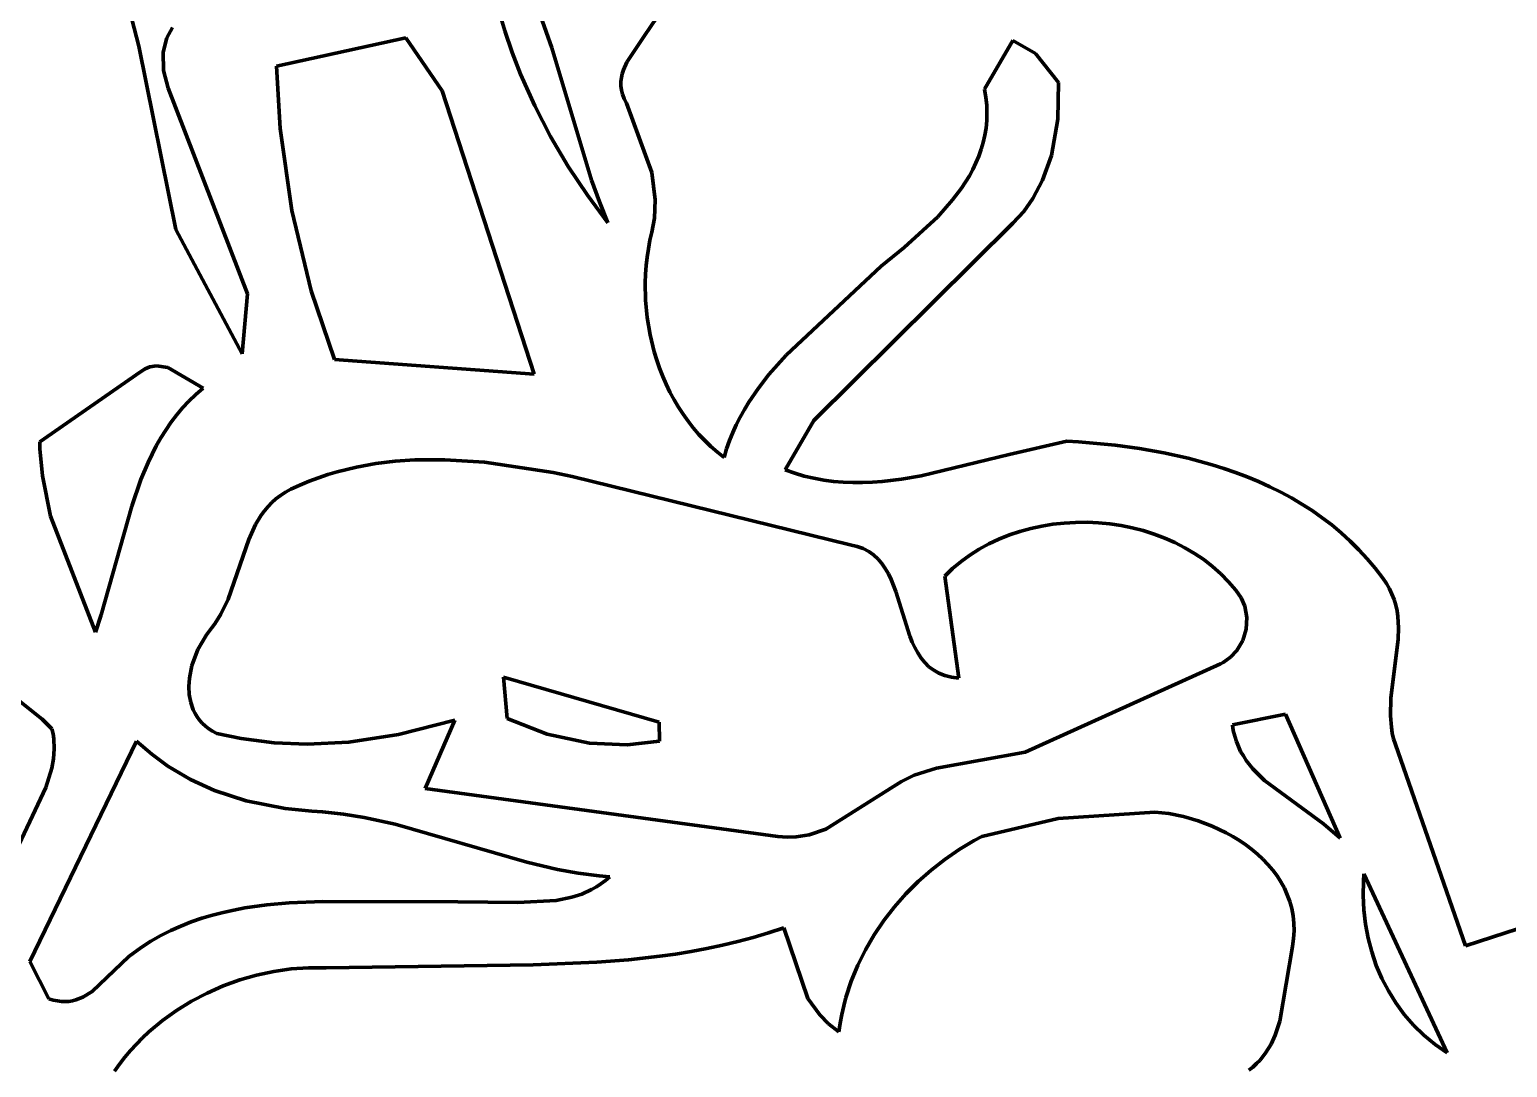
# Model space of a CAD drawing. Header units: millimetres. Extents: x 0 to 10.1, y 0 to 14.2.
# Drawn here: x 2.619 to 4.031, y 8.093 to 9.085 of the extents above; entities that cross this region are included whole.
import ezdxf

# ---------------------------------------------------------------- set-up
doc = ezdxf.new("R2010")
doc.units = ezdxf.units.MM
doc.layers.add('color#010101ff', color=7, linetype='CONTINUOUS', lineweight=100)
doc.layers.add('color#ffffffff', color=7, linetype='CONTINUOUS', lineweight=100)

msp = doc.modelspace()

# ---------------------------------------------------------------- linework, layer by layer
at = {"layer": 'color#010101ff'}
for p, q in [((2.7167, 9.095), (2.7232, 9.0693)), ((3.0668, 9.1051), (3.0731, 9.084)), ((3.1181, 9.0675), (3.107, 9.0983)), ((3.2182, 9.0967), (3.2063, 9.0787)), ((2.7502, 9.0772), (2.7556, 9.0869)), ((3.0731, 9.084), (3.0802, 9.0631)), ((2.7232, 9.0693), (2.7587, 8.894)), ((2.7466, 9.0635), (2.7502, 9.0772)), ((2.9784, 9.0771), (2.8549, 9.05)), ((3.0131, 9.0265), (2.9784, 9.0771)), ((3.156, 8.9411), (3.1181, 9.0675)), ((3.2063, 9.0787), (3.1895, 9.054)), ((3.5314, 9.028), (3.5585, 9.0747)), ((3.5585, 9.0747), (3.5802, 9.0621)), ((2.7468, 9.046), (2.7466, 9.0635)), ((3.0802, 9.0631), (3.0881, 9.0426)), ((3.1895, 9.054), (3.1863, 9.0467)), ((3.5802, 9.0621), (3.602, 9.0346)), ((2.7513, 9.0292), (2.7468, 9.046)), ((2.8549, 9.05), (2.8584, 8.9906)), ((3.0881, 9.0426), (3.1016, 9.0123)), ((3.1844, 9.0392), (3.184, 9.0353)), ((3.1852, 9.0429), (3.1844, 9.0392)), ((3.1863, 9.0467), (3.1852, 9.0429)), ((2.8271, 8.8326), (2.7513, 9.0292)), ((3.101, 8.7558), (3.0131, 9.0265)), ((3.184, 9.0353), (3.184, 9.0313)), ((3.184, 9.0313), (3.1845, 9.0273)), ((3.1845, 9.0273), (3.1855, 9.0232)), ((3.5327, 9.0203), (3.5314, 9.028)), ((3.602, 9.0346), (3.6014, 8.9996)), ((3.1016, 9.0123), (3.1168, 8.9829)), ((3.1855, 9.0232), (3.1871, 9.0189)), ((3.1871, 9.0189), (3.1892, 9.0146)), ((3.1892, 9.0146), (3.2134, 8.9484)), ((3.5335, 9.0128), (3.5327, 9.0203)), ((3.5337, 9.0054), (3.5335, 9.0128)), ((3.5328, 8.991), (3.5335, 8.9981)), ((3.5335, 8.9981), (3.5337, 9.0054)), ((3.6014, 8.9996), (3.5953, 8.9648)), ((2.8584, 8.9906), (2.8696, 8.9123)), ((3.1168, 8.9829), (3.1336, 8.9543)), ((3.5301, 8.9773), (3.5317, 8.9841)), ((3.5317, 8.9841), (3.5328, 8.991)), ((3.5259, 8.9641), (3.5282, 8.9707)), ((3.5282, 8.9707), (3.5301, 8.9773)), ((3.1336, 8.9543), (3.1519, 8.9268)), ((3.5202, 8.9515), (3.5232, 8.9578)), ((3.5232, 8.9578), (3.5259, 8.9641)), ((3.5953, 8.9648), (3.5869, 8.9412)), ((3.1634, 8.9206), (3.156, 8.9411)), ((3.2134, 8.9484), (3.2167, 8.9225)), ((3.5094, 8.9336), (3.5169, 8.9454)), ((3.5169, 8.9454), (3.5202, 8.9515)), ((3.5869, 8.9412), (3.5775, 8.9236)), ((3.1519, 8.9268), (3.1716, 8.9004)), ((3.5009, 8.9223), (3.5094, 8.9336)), ((2.8696, 8.9123), (2.8881, 8.8355)), ((3.1716, 8.9004), (3.1634, 8.9206)), ((3.2167, 8.9225), (3.2159, 8.9049)), ((3.4867, 8.9062), (3.5009, 8.9223)), ((3.5688, 8.9114), (3.5585, 8.9002)), ((3.5775, 8.9236), (3.5688, 8.9114)), ((3.2159, 8.9049), (3.2135, 8.8915)), ((3.5585, 8.9002), (3.3684, 8.7117)), ((3.4547, 8.8768), (3.4867, 8.9062)), ((2.7587, 8.894), (2.8221, 8.7753)), ((3.2117, 8.8837), (3.2102, 8.8757)), ((3.2135, 8.8915), (3.2117, 8.8837)), ((3.2102, 8.8757), (3.2089, 8.8676)), ((3.4326, 8.859), (3.4547, 8.8768)), ((3.208, 8.8595), (3.2074, 8.8513)), ((3.2089, 8.8676), (3.208, 8.8595)), ((3.3418, 8.7739), (3.4326, 8.859)), ((3.2074, 8.8513), (3.2071, 8.8431)), ((3.2071, 8.8431), (3.2075, 8.8265)), ((2.8221, 8.7753), (2.8271, 8.8326)), ((2.8881, 8.8355), (2.9102, 8.7697)), ((3.2075, 8.8265), (3.209, 8.8099)), ((3.209, 8.8099), (3.2118, 8.7935)), ((3.2118, 8.7935), (3.2157, 8.7773)), ((2.9102, 8.7697), (3.101, 8.7558)), ((3.2157, 8.7773), (3.2182, 8.7693)), ((3.2182, 8.7693), (3.2209, 8.7615)), ((3.3254, 8.7554), (3.3418, 8.7739)), ((2.7249, 8.7581), (2.6287, 8.691)), ((2.7293, 8.7608), (2.7249, 8.7581)), ((2.7337, 8.7627), (2.7293, 8.7608)), ((2.7403, 8.7638), (2.7337, 8.7627)), ((2.751, 8.7623), (2.7403, 8.7638)), ((2.7847, 8.7425), (2.751, 8.7623)), ((3.2209, 8.7615), (3.2239, 8.7537)), ((3.3154, 8.7425), (3.3254, 8.7554)), ((2.7777, 8.7364), (2.7847, 8.7425)), ((3.2239, 8.7537), (3.2272, 8.7462)), ((3.2272, 8.7462), (3.2308, 8.7387)), ((3.3062, 8.729), (3.3154, 8.7425)), ((2.765, 8.7235), (2.7712, 8.7301)), ((2.7712, 8.7301), (2.7777, 8.7364)), ((3.2308, 8.7387), (3.2347, 8.7314)), ((3.2347, 8.7314), (3.2389, 8.7244)), ((3.3019, 8.722), (3.3062, 8.729)), ((2.754, 8.7096), (2.7593, 8.7166)), ((2.7593, 8.7166), (2.765, 8.7235)), ((3.2389, 8.7244), (3.2433, 8.7175)), ((3.2433, 8.7175), (3.2481, 8.7108)), ((3.2942, 8.7075), (3.2979, 8.7148)), ((3.2979, 8.7148), (3.3019, 8.722)), ((2.7443, 8.6949), (2.749, 8.7023)), ((2.749, 8.7023), (2.754, 8.7096)), ((3.2481, 8.7108), (3.2531, 8.7044)), ((3.2531, 8.7044), (3.2584, 8.6982)), ((3.2877, 8.6923), (3.2908, 8.7)), ((3.2908, 8.7), (3.2942, 8.7075)), ((3.3684, 8.7117), (3.3409, 8.6643)), ((2.6287, 8.691), (2.6289, 8.6845)), ((2.6289, 8.6845), (2.6312, 8.6586)), ((2.7322, 8.6715), (2.74, 8.6872)), ((2.74, 8.6872), (2.7443, 8.6949)), ((3.2584, 8.6982), (3.264, 8.6923)), ((3.264, 8.6923), (3.2699, 8.6866)), ((3.2699, 8.6866), (3.2761, 8.6813)), ((3.2825, 8.6762), (3.2849, 8.6844)), ((3.2849, 8.6844), (3.2877, 8.6923)), ((3.5549, 8.6792), (3.6099, 8.6919)), ((3.6099, 8.6919), (3.6213, 8.6913)), ((3.6213, 8.6913), (3.6561, 8.6881)), ((3.6561, 8.6881), (3.6794, 8.6849)), ((3.6794, 8.6849), (3.7028, 8.6807)), ((2.7253, 8.6552), (2.7322, 8.6715)), ((2.9497, 8.6704), (2.9312, 8.6671)), ((2.9684, 8.6727), (2.9497, 8.6704)), ((2.9872, 8.6739), (2.9684, 8.6727)), ((3.0156, 8.6741), (2.9872, 8.6739)), ((3.0535, 8.6716), (3.0156, 8.6741)), ((3.1191, 8.6617), (3.0535, 8.6716)), ((3.2761, 8.6813), (3.2825, 8.6762)), ((3.471, 8.6586), (3.5549, 8.6792)), ((3.7028, 8.6807), (3.726, 8.6755)), ((3.726, 8.6755), (3.7488, 8.6693)), ((2.6312, 8.6586), (2.639, 8.62)), ((2.895, 8.6569), (2.8861, 8.6536)), ((2.9039, 8.6599), (2.895, 8.6569)), ((2.913, 8.6626), (2.9039, 8.6599)), ((2.9312, 8.6671), (2.913, 8.6626)), ((3.1374, 8.6579), (3.1191, 8.6617)), ((3.4031, 8.5927), (3.1374, 8.6579)), ((3.3409, 8.6643), (3.35, 8.6611)), ((3.35, 8.6611), (3.3592, 8.6584)), ((3.3592, 8.6584), (3.3684, 8.6563)), ((3.3684, 8.6563), (3.3777, 8.6546)), ((3.4522, 8.6554), (3.471, 8.6586)), ((3.7488, 8.6693), (3.7601, 8.6657)), ((3.7601, 8.6657), (3.7713, 8.6618)), ((3.7713, 8.6618), (3.7823, 8.6576)), ((3.7823, 8.6576), (3.7932, 8.6531)), ((2.7165, 8.6298), (2.7253, 8.6552)), ((2.8635, 8.6431), (2.8588, 8.64)), ((2.8686, 8.6458), (2.8635, 8.6431)), ((2.8773, 8.6499), (2.8686, 8.6458)), ((2.8861, 8.6536), (2.8773, 8.6499)), ((3.3777, 8.6546), (3.387, 8.6534)), ((3.387, 8.6534), (3.3962, 8.6526)), ((3.3962, 8.6526), (3.4055, 8.6522)), ((3.4055, 8.6522), (3.4149, 8.6522)), ((3.4149, 8.6522), (3.4242, 8.6525)), ((3.4242, 8.6525), (3.4335, 8.6532)), ((3.4335, 8.6532), (3.4522, 8.6554)), ((3.7932, 8.6531), (3.8039, 8.6482)), ((3.8039, 8.6482), (3.8144, 8.6431)), ((3.8144, 8.6431), (3.8246, 8.6375)), ((2.6875, 8.5258), (2.7165, 8.6298)), ((2.8468, 8.6293), (2.8434, 8.6253)), ((2.8504, 8.6331), (2.8468, 8.6293)), ((2.8544, 8.6367), (2.8504, 8.6331)), ((2.8588, 8.64), (2.8544, 8.6367)), ((3.8246, 8.6375), (3.8347, 8.6316)), ((3.8347, 8.6316), (3.8445, 8.6254)), ((2.639, 8.62), (2.6819, 8.5092)), ((2.8403, 8.6211), (2.8349, 8.6122)), ((2.8434, 8.6253), (2.8403, 8.6211)), ((3.6184, 8.6142), (3.6076, 8.6136)), ((3.6293, 8.6143), (3.6184, 8.6142)), ((3.6402, 8.6138), (3.6293, 8.6143)), ((3.6511, 8.6127), (3.6402, 8.6138)), ((3.8445, 8.6254), (3.854, 8.6187)), ((3.854, 8.6187), (3.8632, 8.6117)), ((2.8349, 8.6122), (2.8283, 8.5978)), ((3.5551, 8.6022), (3.5452, 8.5982)), ((3.5652, 8.6056), (3.5551, 8.6022)), ((3.5756, 8.6084), (3.5652, 8.6056)), ((3.5861, 8.6107), (3.5756, 8.6084)), ((3.5968, 8.6124), (3.5861, 8.6107)), ((3.6076, 8.6136), (3.5968, 8.6124)), ((3.6619, 8.6111), (3.6511, 8.6127)), ((3.6725, 8.609), (3.6619, 8.6111)), ((3.6831, 8.6063), (3.6725, 8.609)), ((3.6934, 8.603), (3.6831, 8.6063)), ((3.7035, 8.5992), (3.6934, 8.603)), ((3.8632, 8.6117), (3.8722, 8.6042)), ((3.8722, 8.6042), (3.8808, 8.5964)), ((2.8283, 8.5978), (2.8088, 8.5409)), ((3.4097, 8.5913), (3.4031, 8.5927)), ((3.4155, 8.5891), (3.4097, 8.5913)), ((3.4208, 8.5864), (3.4155, 8.5891)), ((3.4254, 8.5831), (3.4208, 8.5864)), ((3.5263, 8.5886), (3.5175, 8.583)), ((3.5356, 8.5937), (3.5263, 8.5886)), ((3.5452, 8.5982), (3.5356, 8.5937)), ((3.7133, 8.5949), (3.7035, 8.5992)), ((3.7228, 8.59), (3.7133, 8.5949)), ((3.732, 8.5846), (3.7228, 8.59)), ((3.8808, 8.5964), (3.8891, 8.5881)), ((3.8891, 8.5881), (3.8971, 8.5795)), ((3.4296, 8.5792), (3.4254, 8.5831)), ((3.4333, 8.5749), (3.4296, 8.5792)), ((3.4366, 8.5702), (3.4333, 8.5749)), ((3.509, 8.5768), (3.5009, 8.57)), ((3.5175, 8.583), (3.509, 8.5768)), ((3.7408, 8.5786), (3.732, 8.5846)), ((3.7492, 8.5721), (3.7408, 8.5786)), ((3.7572, 8.565), (3.7492, 8.5721)), ((3.8971, 8.5795), (3.9046, 8.5703)), ((3.4395, 8.5651), (3.4366, 8.5702)), ((3.4421, 8.5597), (3.4395, 8.5651)), ((3.4466, 8.5482), (3.4421, 8.5597)), ((3.5009, 8.57), (3.4934, 8.5627)), ((3.4934, 8.5627), (3.5068, 8.4653)), ((3.7646, 8.5574), (3.7572, 8.565)), ((3.7716, 8.5493), (3.7646, 8.5574)), ((3.9046, 8.5703), (3.9118, 8.5608)), ((3.9118, 8.5608), (3.9153, 8.5558)), ((3.4599, 8.5056), (3.4466, 8.5482)), ((3.7767, 8.5421), (3.7716, 8.5493)), ((3.9153, 8.5558), (3.9183, 8.5507)), ((3.9183, 8.5507), (3.9207, 8.5456)), ((3.9207, 8.5456), (3.9227, 8.5404)), ((2.8088, 8.5409), (2.8018, 8.5264)), ((3.7801, 8.5342), (3.7767, 8.5421)), ((3.7821, 8.5232), (3.7801, 8.5342)), ((3.9227, 8.5404), (3.9243, 8.5351)), ((3.9243, 8.5351), (3.9255, 8.5298)), ((3.9255, 8.5298), (3.9263, 8.5244)), ((2.6819, 8.5092), (2.6875, 8.5258)), ((2.796, 8.5173), (2.7928, 8.513)), ((2.8018, 8.5264), (2.796, 8.5173)), ((3.7814, 8.5121), (3.7821, 8.5232)), ((3.9263, 8.5244), (3.927, 8.5135)), ((2.788, 8.5068), (2.7798, 8.4928)), ((2.7928, 8.513), (2.788, 8.5068)), ((3.4622, 8.4999), (3.4599, 8.5056)), ((3.7723, 8.4917), (3.7781, 8.5014)), ((3.7781, 8.5014), (3.7814, 8.5121)), ((3.9267, 8.5025), (3.9197, 8.4462)), ((3.927, 8.5135), (3.9267, 8.5025)), ((2.631, 8.4261), (2.5542, 8.4874)), ((2.7798, 8.4928), (2.7741, 8.4774)), ((3.4647, 8.4945), (3.4622, 8.4999)), ((3.4675, 8.4894), (3.4647, 8.4945)), ((3.4707, 8.4846), (3.4675, 8.4894)), ((3.7665, 8.4855), (3.7723, 8.4917)), ((2.7741, 8.4774), (2.7717, 8.4654)), ((3.4743, 8.4802), (3.4707, 8.4846)), ((3.4783, 8.4763), (3.4743, 8.4802)), ((3.4828, 8.4729), (3.4783, 8.4763)), ((3.4878, 8.47), (3.4828, 8.4729)), ((3.5702, 8.3947), (3.7568, 8.479)), ((3.7568, 8.479), (3.7595, 8.4804)), ((3.7595, 8.4804), (3.7665, 8.4855)), ((2.7717, 8.4654), (2.7711, 8.4575)), ((3.0719, 8.4664), (3.2204, 8.4233)), ((3.0753, 8.4269), (3.0719, 8.4664)), ((3.4935, 8.4678), (3.4878, 8.47)), ((3.4998, 8.4662), (3.4935, 8.4678)), ((3.5068, 8.4653), (3.4998, 8.4662)), ((2.7711, 8.4575), (2.7715, 8.4497)), ((2.7715, 8.4497), (2.7729, 8.4422)), ((3.9197, 8.4462), (3.9192, 8.4294)), ((2.7729, 8.4422), (2.7754, 8.435)), ((2.7754, 8.435), (2.7771, 8.4316)), ((2.7771, 8.4316), (2.7791, 8.4284)), ((3.8191, 8.431), (3.7682, 8.4209)), ((3.8711, 8.3126), (3.8191, 8.431)), ((2.6403, 8.4169), (2.631, 8.4261)), ((2.6414, 8.4121), (2.6403, 8.4169)), ((2.7791, 8.4284), (2.7814, 8.4253)), ((2.7814, 8.4253), (2.784, 8.4223)), ((2.784, 8.4223), (2.7869, 8.4195)), ((2.7869, 8.4195), (2.7902, 8.417)), ((2.7902, 8.417), (2.7938, 8.4146)), ((2.9715, 8.4114), (3.0253, 8.4253)), ((3.0253, 8.4253), (2.997, 8.3599)), ((3.1136, 8.4117), (3.0753, 8.4269)), ((3.2204, 8.4233), (3.2208, 8.405)), ((3.7682, 8.4209), (3.7691, 8.4153)), ((3.9192, 8.4294), (3.9201, 8.4184)), ((3.9201, 8.4184), (3.921, 8.4129)), ((2.7212, 8.4053), (2.6191, 8.1947)), ((2.6421, 8.4073), (2.6414, 8.4121)), ((2.6425, 8.3978), (2.6421, 8.4073)), ((2.7357, 8.3926), (2.7212, 8.4053)), ((2.7938, 8.4146), (2.7978, 8.4124)), ((2.7978, 8.4124), (2.8211, 8.4076)), ((2.8211, 8.4076), (2.8525, 8.4036)), ((2.8525, 8.4036), (2.8843, 8.4024)), ((2.8843, 8.4024), (2.9241, 8.4043)), ((2.9241, 8.4043), (2.9715, 8.4114)), ((3.154, 8.4031), (3.1136, 8.4117)), ((3.19, 8.4015), (3.154, 8.4031)), ((3.2208, 8.405), (3.19, 8.4015)), ((3.7691, 8.4153), (3.7704, 8.41)), ((3.7704, 8.41), (3.772, 8.4049)), ((3.772, 8.4049), (3.7739, 8.4001)), ((3.921, 8.4129), (3.9223, 8.4075)), ((3.9223, 8.4075), (3.9241, 8.4021)), ((3.9241, 8.4021), (3.991, 8.2097)), ((2.6402, 8.3792), (2.6418, 8.3884)), ((2.6418, 8.3884), (2.6425, 8.3978)), ((2.7511, 8.3814), (2.7357, 8.3926)), ((3.4856, 8.3793), (3.5702, 8.3947)), ((3.7739, 8.4001), (3.7761, 8.3954)), ((3.7761, 8.3954), (3.7787, 8.391)), ((3.7787, 8.391), (3.7815, 8.3867)), ((2.6345, 8.361), (2.6402, 8.3792)), ((2.7728, 8.3685), (2.7511, 8.3814)), ((3.4643, 8.3727), (3.4856, 8.3793)), ((3.7815, 8.3867), (3.7878, 8.3787)), ((3.7878, 8.3787), (3.7988, 8.3677)), ((2.6012, 8.29), (2.6345, 8.361)), ((2.7958, 8.358), (2.7728, 8.3685)), ((2.997, 8.3599), (3.334, 8.3142)), ((3.3797, 8.321), (3.4443, 8.3618)), ((3.4443, 8.3618), (3.4521, 8.3667)), ((3.4521, 8.3667), (3.4643, 8.3727)), ((3.7988, 8.3677), (3.8554, 8.3263)), ((2.8258, 8.3481), (2.7958, 8.358)), ((2.8632, 8.3407), (2.8258, 8.3481)), ((2.8886, 8.3384), (2.8632, 8.3407)), ((2.8988, 8.3377), (2.8886, 8.3384)), ((2.9189, 8.3355), (2.8988, 8.3377)), ((2.9387, 8.3323), (2.9189, 8.3355)), ((2.9682, 8.3258), (2.9387, 8.3323)), ((3.6016, 8.3314), (3.5287, 8.3141)), ((3.694, 8.3374), (3.6016, 8.3314)), ((3.7008, 8.3368), (3.694, 8.3374)), ((3.7076, 8.3359), (3.7008, 8.3368)), ((3.7215, 8.3331), (3.7076, 8.3359)), ((3.7354, 8.3291), (3.7215, 8.3331)), ((3.094, 8.2894), (2.9682, 8.3258)), ((3.3638, 8.3158), (3.3797, 8.321)), ((3.749, 8.324), (3.7354, 8.3291)), ((3.7623, 8.3177), (3.749, 8.324)), ((3.7687, 8.3141), (3.7623, 8.3177)), ((3.8554, 8.3263), (3.8711, 8.3126)), ((3.334, 8.3142), (3.3428, 8.3135)), ((3.3428, 8.3135), (3.3514, 8.3137)), ((3.3514, 8.3137), (3.3638, 8.3158)), ((3.5214, 8.3101), (3.5072, 8.3015)), ((3.5287, 8.3141), (3.5214, 8.3101)), ((3.7749, 8.3103), (3.7687, 8.3141)), ((3.7809, 8.3062), (3.7749, 8.3103)), ((3.7866, 8.3019), (3.7809, 8.3062)), ((3.1234, 8.2826), (3.094, 8.2894)), ((3.4935, 8.2921), (3.4804, 8.2819)), ((3.5072, 8.3015), (3.4935, 8.2921)), ((3.7921, 8.2973), (3.7866, 8.3019)), ((3.7973, 8.2924), (3.7921, 8.2973)), ((3.8022, 8.2873), (3.7973, 8.2924)), ((3.1432, 8.279), (3.1234, 8.2826)), ((3.1633, 8.2764), (3.1432, 8.279)), ((3.1734, 8.2755), (3.1633, 8.2764)), ((3.1692, 8.272), (3.1734, 8.2755)), ((3.4804, 8.2819), (3.468, 8.2709)), ((3.8067, 8.282), (3.8022, 8.2873)), ((3.8109, 8.2764), (3.8067, 8.282)), ((3.8146, 8.2706), (3.8109, 8.2764)), ((3.8939, 8.2784), (3.8934, 8.2715)), ((3.9733, 8.1073), (3.8939, 8.2784)), ((3.1467, 8.2591), (3.156, 8.2634)), ((3.156, 8.2634), (3.1605, 8.2659)), ((3.1605, 8.2659), (3.1649, 8.2688)), ((3.1649, 8.2688), (3.1692, 8.272)), ((3.468, 8.2709), (3.4563, 8.2592)), ((3.8179, 8.2646), (3.8146, 8.2706)), ((3.8207, 8.2583), (3.8179, 8.2646)), ((3.8934, 8.2715), (3.8931, 8.2576)), ((2.8245, 8.2458), (2.8456, 8.2487)), ((2.8456, 8.2487), (2.8669, 8.2506)), ((2.8669, 8.2506), (2.8993, 8.252)), ((2.8993, 8.252), (3.0281, 8.2517)), ((3.0281, 8.2517), (3.0856, 8.2511)), ((3.0856, 8.2511), (3.1221, 8.2529)), ((3.1221, 8.2529), (3.137, 8.256)), ((3.137, 8.256), (3.1467, 8.2591)), ((3.4453, 8.2468), (3.4352, 8.2338)), ((3.4563, 8.2592), (3.4453, 8.2468)), ((3.8231, 8.2519), (3.8207, 8.2583)), ((3.8249, 8.2452), (3.8231, 8.2519)), ((3.8931, 8.2576), (3.8937, 8.2439)), ((3.991, 8.2097), (4.1223, 8.2521)), ((2.7636, 8.2285), (2.7735, 8.2324)), ((2.7735, 8.2324), (2.7835, 8.2359)), ((2.7835, 8.2359), (2.7936, 8.2389)), ((2.7936, 8.2389), (2.8038, 8.2415)), ((2.8038, 8.2415), (2.8141, 8.2438)), ((2.8141, 8.2438), (2.8245, 8.2458)), ((3.4352, 8.2338), (3.4259, 8.2202)), ((3.8262, 8.2383), (3.8249, 8.2452)), ((3.827, 8.2312), (3.8262, 8.2383)), ((3.8937, 8.2439), (3.8953, 8.2303)), ((2.7348, 8.214), (2.7443, 8.2194)), ((2.7443, 8.2194), (2.7538, 8.2242)), ((2.7538, 8.2242), (2.7636, 8.2285)), ((3.325, 8.2219), (3.3103, 8.2175)), ((3.3395, 8.2267), (3.325, 8.2219)), ((3.3627, 8.1594), (3.3395, 8.2267)), ((3.4259, 8.2202), (3.4176, 8.2059)), ((3.8266, 8.2165), (3.8271, 8.224)), ((3.8271, 8.224), (3.827, 8.2312)), ((3.8953, 8.2303), (3.8979, 8.2168)), ((2.7138, 8.1995), (2.7255, 8.2081)), ((2.7255, 8.2081), (2.7348, 8.214)), ((3.2511, 8.2042), (3.2362, 8.2017)), ((3.266, 8.2069), (3.2511, 8.2042)), ((3.2809, 8.2101), (3.266, 8.2069)), ((3.2956, 8.2136), (3.2809, 8.2101)), ((3.3103, 8.2175), (3.2956, 8.2136)), ((3.4176, 8.2059), (3.4103, 8.1912)), ((3.8135, 8.1376), (3.8255, 8.2088)), ((3.8255, 8.2088), (3.8266, 8.2165)), ((3.8979, 8.2168), (3.9013, 8.2037)), ((2.6191, 8.1947), (2.6374, 8.159)), ((2.6786, 8.1659), (2.7138, 8.1995)), ((3.1001, 8.1915), (2.9022, 8.1886)), ((3.1609, 8.1939), (3.1001, 8.1915)), ((3.1911, 8.1963), (3.1609, 8.1939)), ((3.2212, 8.1996), (3.1911, 8.1963)), ((3.2362, 8.2017), (3.2212, 8.1996)), ((3.4103, 8.1912), (3.404, 8.1759)), ((3.9013, 8.2037), (3.9057, 8.1909)), ((3.9057, 8.1909), (3.9111, 8.1785)), ((2.8197, 8.177), (2.8039, 8.1713)), ((2.8359, 8.1816), (2.8197, 8.177)), ((2.8523, 8.1851), (2.8359, 8.1816)), ((2.8689, 8.1875), (2.8523, 8.1851)), ((2.8855, 8.1887), (2.8689, 8.1875)), ((2.9022, 8.1886), (2.8855, 8.1887)), ((3.9111, 8.1785), (3.9173, 8.1665)), ((2.6697, 8.1605), (2.6786, 8.1659)), ((2.7885, 8.1645), (2.7737, 8.1567)), ((2.8039, 8.1713), (2.7885, 8.1645)), ((3.404, 8.1759), (3.3989, 8.1602)), ((3.9173, 8.1665), (3.9244, 8.155)), ((2.6374, 8.159), (2.6416, 8.1577)), ((2.6416, 8.1577), (2.6455, 8.1569)), ((2.6455, 8.1569), (2.6493, 8.1564)), ((2.6493, 8.1564), (2.653, 8.1563)), ((2.653, 8.1563), (2.6566, 8.1565)), ((2.6566, 8.1565), (2.66, 8.1571)), ((2.66, 8.1571), (2.6633, 8.1579)), ((2.6633, 8.1579), (2.6697, 8.1605)), ((2.7594, 8.1479), (2.7458, 8.1381)), ((2.7737, 8.1567), (2.7594, 8.1479)), ((3.3739, 8.1436), (3.3627, 8.1594)), ((3.3968, 8.1522), (3.3949, 8.144)), ((3.3989, 8.1602), (3.3968, 8.1522)), ((3.9244, 8.155), (3.9324, 8.1441)), ((2.7458, 8.1381), (2.733, 8.1274)), ((3.3823, 8.1351), (3.3739, 8.1436)), ((3.3922, 8.1275), (3.3823, 8.1351)), ((3.3934, 8.1358), (3.3922, 8.1275)), ((3.3949, 8.144), (3.3934, 8.1358)), ((3.809, 8.1241), (3.8135, 8.1376)), ((3.9324, 8.1441), (3.9414, 8.1338)), ((3.9414, 8.1338), (3.9511, 8.1242)), ((2.7269, 8.1217), (2.721, 8.1157)), ((2.733, 8.1274), (2.7269, 8.1217)), ((3.8051, 8.1156), (3.809, 8.1241)), ((3.9511, 8.1242), (3.9618, 8.1154)), ((2.7154, 8.1096), (2.71, 8.1032)), ((2.721, 8.1157), (2.7154, 8.1096)), ((3.7946, 8.1004), (3.8003, 8.1077)), ((3.8003, 8.1077), (3.8051, 8.1156)), ((3.9618, 8.1154), (3.9733, 8.1073)), ((2.7049, 8.0966), (2.7, 8.0898)), ((2.71, 8.1032), (2.7049, 8.0966)), ((3.7839, 8.0908), (3.7878, 8.0938)), ((3.7878, 8.0938), (3.7913, 8.097)), ((3.7913, 8.097), (3.7946, 8.1004))]:
    msp.add_line(p, q, dxfattribs=at)
at = {"layer": 'color#ffffffff'}
for p, q in [((2.7232, 9.0693), (2.7167, 9.095)), ((3.0731, 9.084), (3.0668, 9.1051)), ((3.107, 9.0983), (3.1181, 9.0675)), ((3.2063, 9.0787), (3.2182, 9.0967)), ((2.7556, 9.0869), (2.7502, 9.0772)), ((3.0802, 9.0631), (3.0731, 9.084)), ((2.7587, 8.894), (2.7232, 9.0693)), ((2.7502, 9.0772), (2.7466, 9.0635)), ((2.8549, 9.05), (2.9784, 9.0771)), ((2.9784, 9.0771), (3.0131, 9.0265)), ((3.1181, 9.0675), (3.156, 8.9411)), ((3.1895, 9.054), (3.2063, 9.0787)), ((3.5585, 9.0747), (3.5314, 9.028)), ((3.5802, 9.0621), (3.5585, 9.0747)), ((2.7466, 9.0635), (2.7468, 9.046)), ((3.0881, 9.0426), (3.0802, 9.0631)), ((3.1863, 9.0467), (3.1895, 9.054)), ((3.602, 9.0346), (3.5802, 9.0621)), ((2.7468, 9.046), (2.7513, 9.0292)), ((2.8584, 8.9906), (2.8549, 9.05)), ((3.1016, 9.0123), (3.0881, 9.0426)), ((3.184, 9.0353), (3.1844, 9.0392)), ((3.1844, 9.0392), (3.1852, 9.0429)), ((3.1852, 9.0429), (3.1863, 9.0467)), ((2.7513, 9.0292), (2.8271, 8.8326)), ((3.0131, 9.0265), (3.101, 8.7558)), ((3.184, 9.0313), (3.184, 9.0353)), ((3.1845, 9.0273), (3.184, 9.0313)), ((3.1855, 9.0232), (3.1845, 9.0273)), ((3.5314, 9.028), (3.5327, 9.0203)), ((3.6014, 8.9996), (3.602, 9.0346)), ((3.1168, 8.9829), (3.1016, 9.0123)), ((3.1871, 9.0189), (3.1855, 9.0232)), ((3.1892, 9.0146), (3.1871, 9.0189)), ((3.2134, 8.9484), (3.1892, 9.0146)), ((3.5327, 9.0203), (3.5335, 9.0128)), ((3.5335, 9.0128), (3.5337, 9.0054)), ((3.5335, 8.9981), (3.5328, 8.991)), ((3.5337, 9.0054), (3.5335, 8.9981)), ((3.5953, 8.9648), (3.6014, 8.9996)), ((2.8696, 8.9123), (2.8584, 8.9906)), ((3.1336, 8.9543), (3.1168, 8.9829)), ((3.5317, 8.9841), (3.5301, 8.9773)), ((3.5328, 8.991), (3.5317, 8.9841)), ((3.5282, 8.9707), (3.5259, 8.9641)), ((3.5301, 8.9773), (3.5282, 8.9707)), ((3.1519, 8.9268), (3.1336, 8.9543)), ((3.5232, 8.9578), (3.5202, 8.9515)), ((3.5259, 8.9641), (3.5232, 8.9578)), ((3.5869, 8.9412), (3.5953, 8.9648)), ((3.156, 8.9411), (3.1634, 8.9206)), ((3.2167, 8.9225), (3.2134, 8.9484)), ((3.5169, 8.9454), (3.5094, 8.9336)), ((3.5202, 8.9515), (3.5169, 8.9454)), ((3.5775, 8.9236), (3.5869, 8.9412)), ((3.1716, 8.9004), (3.1519, 8.9268)), ((3.5094, 8.9336), (3.5009, 8.9223)), ((2.8881, 8.8355), (2.8696, 8.9123)), ((3.1634, 8.9206), (3.1716, 8.9004)), ((3.2159, 8.9049), (3.2167, 8.9225)), ((3.5009, 8.9223), (3.4867, 8.9062)), ((3.5585, 8.9002), (3.5688, 8.9114)), ((3.5688, 8.9114), (3.5775, 8.9236)), ((3.2135, 8.8915), (3.2159, 8.9049)), ((3.3684, 8.7117), (3.5585, 8.9002)), ((3.4867, 8.9062), (3.4547, 8.8768)), ((2.8221, 8.7753), (2.7587, 8.894)), ((3.2102, 8.8757), (3.2117, 8.8837)), ((3.2117, 8.8837), (3.2135, 8.8915)), ((3.2089, 8.8676), (3.2102, 8.8757)), ((3.4547, 8.8768), (3.4326, 8.859)), ((3.2074, 8.8513), (3.208, 8.8595)), ((3.208, 8.8595), (3.2089, 8.8676)), ((3.4326, 8.859), (3.3418, 8.7739)), ((3.2071, 8.8431), (3.2074, 8.8513)), ((3.2075, 8.8265), (3.2071, 8.8431)), ((2.8271, 8.8326), (2.8221, 8.7753)), ((2.9102, 8.7697), (2.8881, 8.8355)), ((3.209, 8.8099), (3.2075, 8.8265)), ((3.2118, 8.7935), (3.209, 8.8099)), ((3.2157, 8.7773), (3.2118, 8.7935)), ((3.101, 8.7558), (2.9102, 8.7697)), ((3.2182, 8.7693), (3.2157, 8.7773)), ((3.2209, 8.7615), (3.2182, 8.7693)), ((3.3418, 8.7739), (3.3254, 8.7554)), ((2.6287, 8.691), (2.7249, 8.7581)), ((2.7249, 8.7581), (2.7293, 8.7608)), ((2.7293, 8.7608), (2.7337, 8.7627)), ((2.7337, 8.7627), (2.7403, 8.7638)), ((2.7403, 8.7638), (2.751, 8.7623)), ((2.751, 8.7623), (2.7847, 8.7425)), ((3.2239, 8.7537), (3.2209, 8.7615)), ((3.3254, 8.7554), (3.3154, 8.7425)), ((2.7847, 8.7425), (2.7777, 8.7364)), ((3.2272, 8.7462), (3.2239, 8.7537)), ((3.2308, 8.7387), (3.2272, 8.7462)), ((3.3154, 8.7425), (3.3062, 8.729)), ((2.7712, 8.7301), (2.765, 8.7235)), ((2.7777, 8.7364), (2.7712, 8.7301)), ((3.2347, 8.7314), (3.2308, 8.7387)), ((3.2389, 8.7244), (3.2347, 8.7314)), ((3.3062, 8.729), (3.3019, 8.722)), ((2.7593, 8.7166), (2.754, 8.7096)), ((2.765, 8.7235), (2.7593, 8.7166)), ((3.2433, 8.7175), (3.2389, 8.7244)), ((3.2481, 8.7108), (3.2433, 8.7175)), ((3.2979, 8.7148), (3.2942, 8.7075)), ((3.3019, 8.722), (3.2979, 8.7148)), ((2.749, 8.7023), (2.7443, 8.6949)), ((2.754, 8.7096), (2.749, 8.7023)), ((3.2531, 8.7044), (3.2481, 8.7108)), ((3.2584, 8.6982), (3.2531, 8.7044)), ((3.2908, 8.7), (3.2877, 8.6923)), ((3.2942, 8.7075), (3.2908, 8.7)), ((3.3409, 8.6643), (3.3684, 8.7117)), ((2.6289, 8.6845), (2.6287, 8.691)), ((2.6312, 8.6586), (2.6289, 8.6845)), ((2.74, 8.6872), (2.7322, 8.6715)), ((2.7443, 8.6949), (2.74, 8.6872)), ((3.264, 8.6923), (3.2584, 8.6982)), ((3.2699, 8.6866), (3.264, 8.6923)), ((3.2761, 8.6813), (3.2699, 8.6866)), ((3.2849, 8.6844), (3.2825, 8.6762)), ((3.2877, 8.6923), (3.2849, 8.6844)), ((3.6099, 8.6919), (3.5549, 8.6792)), ((3.6213, 8.6913), (3.6099, 8.6919)), ((3.6561, 8.6881), (3.6213, 8.6913)), ((3.6794, 8.6849), (3.6561, 8.6881)), ((3.7028, 8.6807), (3.6794, 8.6849)), ((2.7322, 8.6715), (2.7253, 8.6552)), ((2.9312, 8.6671), (2.9497, 8.6704)), ((2.9497, 8.6704), (2.9684, 8.6727)), ((2.9684, 8.6727), (2.9872, 8.6739)), ((2.9872, 8.6739), (3.0156, 8.6741)), ((3.0156, 8.6741), (3.0535, 8.6716)), ((3.0535, 8.6716), (3.1191, 8.6617)), ((3.2825, 8.6762), (3.2761, 8.6813)), ((3.5549, 8.6792), (3.471, 8.6586)), ((3.726, 8.6755), (3.7028, 8.6807)), ((3.7488, 8.6693), (3.726, 8.6755)), ((2.639, 8.62), (2.6312, 8.6586)), ((2.8861, 8.6536), (2.895, 8.6569)), ((2.895, 8.6569), (2.9039, 8.6599)), ((2.9039, 8.6599), (2.913, 8.6626)), ((2.913, 8.6626), (2.9312, 8.6671)), ((3.1191, 8.6617), (3.1374, 8.6579)), ((3.1374, 8.6579), (3.4031, 8.5927)), ((3.35, 8.6611), (3.3409, 8.6643)), ((3.3592, 8.6584), (3.35, 8.6611)), ((3.3684, 8.6563), (3.3592, 8.6584)), ((3.3777, 8.6546), (3.3684, 8.6563)), ((3.471, 8.6586), (3.4522, 8.6554)), ((3.7601, 8.6657), (3.7488, 8.6693)), ((3.7713, 8.6618), (3.7601, 8.6657)), ((3.7823, 8.6576), (3.7713, 8.6618)), ((3.7932, 8.6531), (3.7823, 8.6576)), ((2.7253, 8.6552), (2.7165, 8.6298)), ((2.8588, 8.64), (2.8635, 8.6431)), ((2.8635, 8.6431), (2.8686, 8.6458)), ((2.8686, 8.6458), (2.8773, 8.6499)), ((2.8773, 8.6499), (2.8861, 8.6536)), ((3.387, 8.6534), (3.3777, 8.6546)), ((3.3962, 8.6526), (3.387, 8.6534)), ((3.4055, 8.6522), (3.3962, 8.6526)), ((3.4149, 8.6522), (3.4055, 8.6522)), ((3.4242, 8.6525), (3.4149, 8.6522)), ((3.4335, 8.6532), (3.4242, 8.6525)), ((3.4522, 8.6554), (3.4335, 8.6532)), ((3.8039, 8.6482), (3.7932, 8.6531)), ((3.8144, 8.6431), (3.8039, 8.6482)), ((3.8246, 8.6375), (3.8144, 8.6431)), ((2.7165, 8.6298), (2.6875, 8.5258)), ((2.8434, 8.6253), (2.8468, 8.6293)), ((2.8468, 8.6293), (2.8504, 8.6331)), ((2.8504, 8.6331), (2.8544, 8.6367)), ((2.8544, 8.6367), (2.8588, 8.64)), ((3.8347, 8.6316), (3.8246, 8.6375)), ((3.8445, 8.6254), (3.8347, 8.6316)), ((2.6819, 8.5092), (2.639, 8.62)), ((2.8349, 8.6122), (2.8403, 8.6211)), ((2.8403, 8.6211), (2.8434, 8.6253)), ((3.6076, 8.6136), (3.6184, 8.6142)), ((3.6184, 8.6142), (3.6293, 8.6143)), ((3.6293, 8.6143), (3.6402, 8.6138)), ((3.6402, 8.6138), (3.6511, 8.6127)), ((3.854, 8.6187), (3.8445, 8.6254)), ((3.8632, 8.6117), (3.854, 8.6187)), ((2.8283, 8.5978), (2.8349, 8.6122)), ((3.5452, 8.5982), (3.5551, 8.6022)), ((3.5551, 8.6022), (3.5652, 8.6056)), ((3.5652, 8.6056), (3.5756, 8.6084)), ((3.5756, 8.6084), (3.5861, 8.6107)), ((3.5861, 8.6107), (3.5968, 8.6124)), ((3.5968, 8.6124), (3.6076, 8.6136)), ((3.6511, 8.6127), (3.6619, 8.6111)), ((3.6619, 8.6111), (3.6725, 8.609)), ((3.6725, 8.609), (3.6831, 8.6063)), ((3.6831, 8.6063), (3.6934, 8.603)), ((3.6934, 8.603), (3.7035, 8.5992)), ((3.8722, 8.6042), (3.8632, 8.6117)), ((3.8808, 8.5964), (3.8722, 8.6042)), ((2.8088, 8.5409), (2.8283, 8.5978)), ((3.4031, 8.5927), (3.4097, 8.5913)), ((3.4097, 8.5913), (3.4155, 8.5891)), ((3.4155, 8.5891), (3.4208, 8.5864)), ((3.4208, 8.5864), (3.4254, 8.5831)), ((3.5175, 8.583), (3.5263, 8.5886)), ((3.5263, 8.5886), (3.5356, 8.5937)), ((3.5356, 8.5937), (3.5452, 8.5982)), ((3.7035, 8.5992), (3.7133, 8.5949)), ((3.7133, 8.5949), (3.7228, 8.59)), ((3.7228, 8.59), (3.732, 8.5846)), ((3.8891, 8.5881), (3.8808, 8.5964)), ((3.8971, 8.5795), (3.8891, 8.5881)), ((3.4254, 8.5831), (3.4296, 8.5792)), ((3.4296, 8.5792), (3.4333, 8.5749)), ((3.4333, 8.5749), (3.4366, 8.5702)), ((3.5009, 8.57), (3.509, 8.5768)), ((3.509, 8.5768), (3.5175, 8.583)), ((3.732, 8.5846), (3.7408, 8.5786)), ((3.7408, 8.5786), (3.7492, 8.5721)), ((3.7492, 8.5721), (3.7572, 8.565)), ((3.9046, 8.5703), (3.8971, 8.5795)), ((3.4366, 8.5702), (3.4395, 8.5651)), ((3.4395, 8.5651), (3.4421, 8.5597)), ((3.4421, 8.5597), (3.4466, 8.5482)), ((3.4934, 8.5627), (3.5009, 8.57)), ((3.5068, 8.4653), (3.4934, 8.5627)), ((3.7572, 8.565), (3.7646, 8.5574)), ((3.7646, 8.5574), (3.7716, 8.5493)), ((3.9118, 8.5608), (3.9046, 8.5703)), ((3.9153, 8.5558), (3.9118, 8.5608)), ((3.4466, 8.5482), (3.4599, 8.5056)), ((3.7716, 8.5493), (3.7767, 8.5421)), ((3.9183, 8.5507), (3.9153, 8.5558)), ((3.9207, 8.5456), (3.9183, 8.5507)), ((3.9227, 8.5404), (3.9207, 8.5456)), ((2.8018, 8.5264), (2.8088, 8.5409)), ((3.7767, 8.5421), (3.7801, 8.5342)), ((3.7801, 8.5342), (3.7821, 8.5232)), ((3.9243, 8.5351), (3.9227, 8.5404)), ((3.9255, 8.5298), (3.9243, 8.5351)), ((3.9263, 8.5244), (3.9255, 8.5298)), ((2.6875, 8.5258), (2.6819, 8.5092)), ((2.7928, 8.513), (2.796, 8.5173)), ((2.796, 8.5173), (2.8018, 8.5264)), ((3.7821, 8.5232), (3.7814, 8.5121)), ((3.927, 8.5135), (3.9263, 8.5244)), ((2.7798, 8.4928), (2.788, 8.5068)), ((2.788, 8.5068), (2.7928, 8.513)), ((3.4599, 8.5056), (3.4622, 8.4999)), ((3.7781, 8.5014), (3.7723, 8.4917)), ((3.7814, 8.5121), (3.7781, 8.5014)), ((3.9197, 8.4462), (3.9267, 8.5025)), ((3.9267, 8.5025), (3.927, 8.5135)), ((2.5542, 8.4874), (2.631, 8.4261)), ((2.7741, 8.4774), (2.7798, 8.4928)), ((3.4622, 8.4999), (3.4647, 8.4945)), ((3.4647, 8.4945), (3.4675, 8.4894)), ((3.4675, 8.4894), (3.4707, 8.4846)), ((3.7723, 8.4917), (3.7665, 8.4855)), ((2.7717, 8.4654), (2.7741, 8.4774)), ((3.4707, 8.4846), (3.4743, 8.4802)), ((3.4743, 8.4802), (3.4783, 8.4763)), ((3.4783, 8.4763), (3.4828, 8.4729)), ((3.4828, 8.4729), (3.4878, 8.47)), ((3.7568, 8.479), (3.5702, 8.3947)), ((3.7595, 8.4804), (3.7568, 8.479)), ((3.7665, 8.4855), (3.7595, 8.4804)), ((2.7711, 8.4575), (2.7717, 8.4654)), ((3.0719, 8.4664), (3.0753, 8.4269)), ((3.2204, 8.4233), (3.0719, 8.4664)), ((3.4878, 8.47), (3.4935, 8.4678)), ((3.4935, 8.4678), (3.4998, 8.4662)), ((3.4998, 8.4662), (3.5068, 8.4653)), ((2.7715, 8.4497), (2.7711, 8.4575)), ((2.7729, 8.4422), (2.7715, 8.4497)), ((3.9192, 8.4294), (3.9197, 8.4462)), ((2.7754, 8.435), (2.7729, 8.4422)), ((2.7771, 8.4316), (2.7754, 8.435)), ((2.7791, 8.4284), (2.7771, 8.4316)), ((3.7682, 8.4209), (3.8191, 8.431)), ((3.8191, 8.431), (3.8711, 8.3126)), ((2.631, 8.4261), (2.6403, 8.4169)), ((2.6403, 8.4169), (2.6414, 8.4121)), ((2.7814, 8.4253), (2.7791, 8.4284)), ((2.784, 8.4223), (2.7814, 8.4253)), ((2.7869, 8.4195), (2.784, 8.4223)), ((2.7902, 8.417), (2.7869, 8.4195)), ((2.7938, 8.4146), (2.7902, 8.417)), ((3.0253, 8.4253), (2.9715, 8.4114)), ((2.997, 8.3599), (3.0253, 8.4253)), ((3.0753, 8.4269), (3.1136, 8.4117)), ((3.2208, 8.405), (3.2204, 8.4233)), ((3.7691, 8.4153), (3.7682, 8.4209)), ((3.9201, 8.4184), (3.9192, 8.4294)), ((3.921, 8.4129), (3.9201, 8.4184)), ((2.6191, 8.1947), (2.7212, 8.4053)), ((2.6414, 8.4121), (2.6421, 8.4073)), ((2.6421, 8.4073), (2.6425, 8.3978)), ((2.7212, 8.4053), (2.7357, 8.3926)), ((2.7978, 8.4124), (2.7938, 8.4146)), ((2.8211, 8.4076), (2.7978, 8.4124)), ((2.8525, 8.4036), (2.8211, 8.4076)), ((2.8843, 8.4024), (2.8525, 8.4036)), ((2.9241, 8.4043), (2.8843, 8.4024)), ((2.9715, 8.4114), (2.9241, 8.4043)), ((3.1136, 8.4117), (3.154, 8.4031)), ((3.154, 8.4031), (3.19, 8.4015)), ((3.19, 8.4015), (3.2208, 8.405)), ((3.7704, 8.41), (3.7691, 8.4153)), ((3.772, 8.4049), (3.7704, 8.41)), ((3.7739, 8.4001), (3.772, 8.4049)), ((3.9223, 8.4075), (3.921, 8.4129)), ((3.9241, 8.4021), (3.9223, 8.4075)), ((3.991, 8.2097), (3.9241, 8.4021)), ((2.6418, 8.3884), (2.6402, 8.3792)), ((2.6425, 8.3978), (2.6418, 8.3884)), ((2.7357, 8.3926), (2.7511, 8.3814)), ((3.5702, 8.3947), (3.4856, 8.3793)), ((3.7761, 8.3954), (3.7739, 8.4001)), ((3.7787, 8.391), (3.7761, 8.3954)), ((3.7815, 8.3867), (3.7787, 8.391)), ((2.6402, 8.3792), (2.6345, 8.361)), ((2.7511, 8.3814), (2.7728, 8.3685)), ((3.4856, 8.3793), (3.4643, 8.3727)), ((3.7878, 8.3787), (3.7815, 8.3867)), ((3.7988, 8.3677), (3.7878, 8.3787)), ((2.6345, 8.361), (2.6012, 8.29)), ((2.7728, 8.3685), (2.7958, 8.358)), ((3.334, 8.3142), (2.997, 8.3599)), ((3.4443, 8.3618), (3.3797, 8.321)), ((3.4521, 8.3667), (3.4443, 8.3618)), ((3.4643, 8.3727), (3.4521, 8.3667)), ((3.8554, 8.3263), (3.7988, 8.3677)), ((2.7958, 8.358), (2.8258, 8.3481)), ((2.8258, 8.3481), (2.8632, 8.3407)), ((2.8632, 8.3407), (2.8886, 8.3384)), ((2.8886, 8.3384), (2.8988, 8.3377)), ((2.8988, 8.3377), (2.9189, 8.3355)), ((2.9189, 8.3355), (2.9387, 8.3323)), ((2.9387, 8.3323), (2.9682, 8.3258)), ((3.5287, 8.3141), (3.6016, 8.3314)), ((3.6016, 8.3314), (3.694, 8.3374)), ((3.694, 8.3374), (3.7008, 8.3368)), ((3.7008, 8.3368), (3.7076, 8.3359)), ((3.7076, 8.3359), (3.7215, 8.3331)), ((3.7215, 8.3331), (3.7354, 8.3291)), ((2.9682, 8.3258), (3.094, 8.2894)), ((3.3797, 8.321), (3.3638, 8.3158)), ((3.7354, 8.3291), (3.749, 8.324)), ((3.749, 8.324), (3.7623, 8.3177)), ((3.7623, 8.3177), (3.7687, 8.3141)), ((3.8711, 8.3126), (3.8554, 8.3263)), ((3.3428, 8.3135), (3.334, 8.3142)), ((3.3514, 8.3137), (3.3428, 8.3135)), ((3.3638, 8.3158), (3.3514, 8.3137)), ((3.5072, 8.3015), (3.5214, 8.3101)), ((3.5214, 8.3101), (3.5287, 8.3141)), ((3.7687, 8.3141), (3.7749, 8.3103)), ((3.7749, 8.3103), (3.7809, 8.3062)), ((3.7809, 8.3062), (3.7866, 8.3019)), ((3.094, 8.2894), (3.1234, 8.2826)), ((3.4804, 8.2819), (3.4935, 8.2921)), ((3.4935, 8.2921), (3.5072, 8.3015)), ((3.7866, 8.3019), (3.7921, 8.2973)), ((3.7921, 8.2973), (3.7973, 8.2924)), ((3.7973, 8.2924), (3.8022, 8.2873)), ((3.1234, 8.2826), (3.1432, 8.279)), ((3.1432, 8.279), (3.1633, 8.2764)), ((3.1633, 8.2764), (3.1734, 8.2755)), ((3.1734, 8.2755), (3.1692, 8.272)), ((3.468, 8.2709), (3.4804, 8.2819)), ((3.8022, 8.2873), (3.8067, 8.282)), ((3.8067, 8.282), (3.8109, 8.2764)), ((3.8109, 8.2764), (3.8146, 8.2706)), ((3.8934, 8.2715), (3.8939, 8.2784)), ((3.8939, 8.2784), (3.9733, 8.1073)), ((3.156, 8.2634), (3.1467, 8.2591)), ((3.1605, 8.2659), (3.156, 8.2634)), ((3.1649, 8.2688), (3.1605, 8.2659)), ((3.1692, 8.272), (3.1649, 8.2688)), ((3.4563, 8.2592), (3.468, 8.2709)), ((3.8146, 8.2706), (3.8179, 8.2646)), ((3.8179, 8.2646), (3.8207, 8.2583)), ((3.8931, 8.2576), (3.8934, 8.2715)), ((2.8456, 8.2487), (2.8245, 8.2458)), ((2.8669, 8.2506), (2.8456, 8.2487)), ((2.8993, 8.252), (2.8669, 8.2506)), ((3.0281, 8.2517), (2.8993, 8.252)), ((3.0856, 8.2511), (3.0281, 8.2517)), ((3.1221, 8.2529), (3.0856, 8.2511)), ((3.137, 8.256), (3.1221, 8.2529)), ((3.1467, 8.2591), (3.137, 8.256)), ((3.4352, 8.2338), (3.4453, 8.2468)), ((3.4453, 8.2468), (3.4563, 8.2592)), ((3.8207, 8.2583), (3.8231, 8.2519)), ((3.8231, 8.2519), (3.8249, 8.2452)), ((3.8937, 8.2439), (3.8931, 8.2576)), ((4.1223, 8.2521), (3.991, 8.2097)), ((2.7735, 8.2324), (2.7636, 8.2285)), ((2.7835, 8.2359), (2.7735, 8.2324)), ((2.7936, 8.2389), (2.7835, 8.2359)), ((2.8038, 8.2415), (2.7936, 8.2389)), ((2.8141, 8.2438), (2.8038, 8.2415)), ((2.8245, 8.2458), (2.8141, 8.2438)), ((3.4259, 8.2202), (3.4352, 8.2338)), ((3.8249, 8.2452), (3.8262, 8.2383)), ((3.8262, 8.2383), (3.827, 8.2312)), ((3.8953, 8.2303), (3.8937, 8.2439)), ((2.7443, 8.2194), (2.7348, 8.214)), ((2.7538, 8.2242), (2.7443, 8.2194)), ((2.7636, 8.2285), (2.7538, 8.2242)), ((3.3103, 8.2175), (3.325, 8.2219)), ((3.325, 8.2219), (3.3395, 8.2267)), ((3.3395, 8.2267), (3.3627, 8.1594)), ((3.4176, 8.2059), (3.4259, 8.2202)), ((3.8271, 8.224), (3.8266, 8.2165)), ((3.827, 8.2312), (3.8271, 8.224)), ((3.8979, 8.2168), (3.8953, 8.2303)), ((2.7255, 8.2081), (2.7138, 8.1995)), ((2.7348, 8.214), (2.7255, 8.2081)), ((3.2362, 8.2017), (3.2511, 8.2042)), ((3.2511, 8.2042), (3.266, 8.2069)), ((3.266, 8.2069), (3.2809, 8.2101)), ((3.2809, 8.2101), (3.2956, 8.2136)), ((3.2956, 8.2136), (3.3103, 8.2175)), ((3.4103, 8.1912), (3.4176, 8.2059)), ((3.8255, 8.2088), (3.8135, 8.1376)), ((3.8266, 8.2165), (3.8255, 8.2088)), ((3.9013, 8.2037), (3.8979, 8.2168)), ((2.6374, 8.159), (2.6191, 8.1947)), ((2.7138, 8.1995), (2.6786, 8.1659)), ((2.9022, 8.1886), (3.1001, 8.1915)), ((3.1001, 8.1915), (3.1609, 8.1939)), ((3.1609, 8.1939), (3.1911, 8.1963)), ((3.1911, 8.1963), (3.2212, 8.1996)), ((3.2212, 8.1996), (3.2362, 8.2017)), ((3.404, 8.1759), (3.4103, 8.1912)), ((3.9057, 8.1909), (3.9013, 8.2037)), ((3.9111, 8.1785), (3.9057, 8.1909)), ((2.8039, 8.1713), (2.8197, 8.177)), ((2.8197, 8.177), (2.8359, 8.1816)), ((2.8359, 8.1816), (2.8523, 8.1851)), ((2.8523, 8.1851), (2.8689, 8.1875)), ((2.8689, 8.1875), (2.8855, 8.1887)), ((2.8855, 8.1887), (2.9022, 8.1886)), ((3.9173, 8.1665), (3.9111, 8.1785)), ((2.6786, 8.1659), (2.6697, 8.1605)), ((2.7737, 8.1567), (2.7885, 8.1645)), ((2.7885, 8.1645), (2.8039, 8.1713)), ((3.3989, 8.1602), (3.404, 8.1759)), ((3.9244, 8.155), (3.9173, 8.1665)), ((2.6416, 8.1577), (2.6374, 8.159)), ((2.6455, 8.1569), (2.6416, 8.1577)), ((2.6493, 8.1564), (2.6455, 8.1569)), ((2.653, 8.1563), (2.6493, 8.1564)), ((2.6566, 8.1565), (2.653, 8.1563)), ((2.66, 8.1571), (2.6566, 8.1565)), ((2.6633, 8.1579), (2.66, 8.1571)), ((2.6697, 8.1605), (2.6633, 8.1579)), ((2.7458, 8.1381), (2.7594, 8.1479)), ((2.7594, 8.1479), (2.7737, 8.1567)), ((3.3627, 8.1594), (3.3739, 8.1436)), ((3.3949, 8.144), (3.3968, 8.1522)), ((3.3968, 8.1522), (3.3989, 8.1602)), ((3.9324, 8.1441), (3.9244, 8.155)), ((2.733, 8.1274), (2.7458, 8.1381)), ((3.3739, 8.1436), (3.3823, 8.1351)), ((3.3823, 8.1351), (3.3922, 8.1275)), ((3.3922, 8.1275), (3.3934, 8.1358)), ((3.3934, 8.1358), (3.3949, 8.144)), ((3.8135, 8.1376), (3.809, 8.1241)), ((3.9414, 8.1338), (3.9324, 8.1441)), ((3.9511, 8.1242), (3.9414, 8.1338)), ((2.721, 8.1157), (2.7269, 8.1217)), ((2.7269, 8.1217), (2.733, 8.1274)), ((3.809, 8.1241), (3.8051, 8.1156)), ((3.9618, 8.1154), (3.9511, 8.1242)), ((2.71, 8.1032), (2.7154, 8.1096)), ((2.7154, 8.1096), (2.721, 8.1157)), ((3.8003, 8.1077), (3.7946, 8.1004)), ((3.8051, 8.1156), (3.8003, 8.1077)), ((3.9733, 8.1073), (3.9618, 8.1154)), ((2.7, 8.0898), (2.7049, 8.0966)), ((2.7049, 8.0966), (2.71, 8.1032)), ((3.7878, 8.0938), (3.7839, 8.0908)), ((3.7913, 8.097), (3.7878, 8.0938)), ((3.7946, 8.1004), (3.7913, 8.097))]:
    msp.add_line(p, q, dxfattribs=at)

doc.saveas('drawing.dxf')
